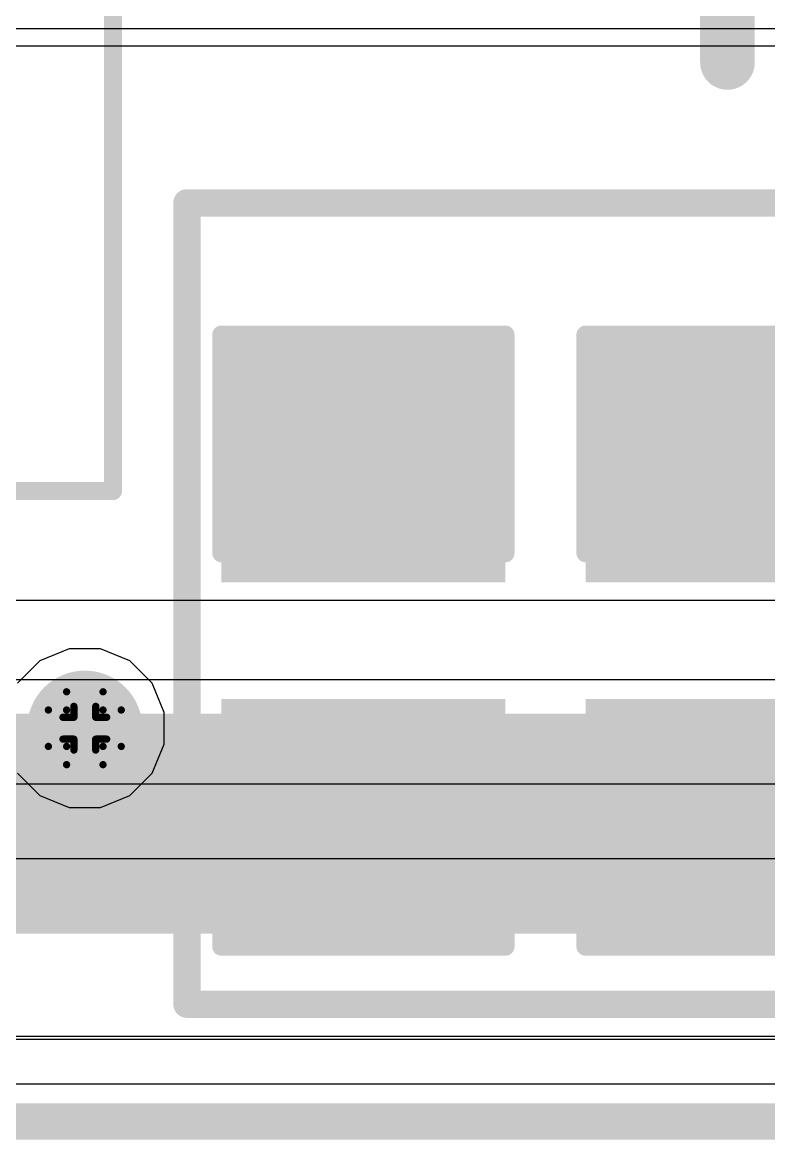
# Model space of a CAD drawing. Header units: inches. Extents: x -4 to 5258, y -4 to 5281.
# Drawn here: x 31.68 to 36.88, y -4.12 to 3.67 of the extents above; entities that cross this region are included whole.
import ezdxf

# ---------------------------------------------------------------- set-up
doc = ezdxf.new("R2010")
doc.units = ezdxf.units.IN
for name, color, linetype in [('Board Outline', 216, 'Continuous'), ('Bottom Layer', 5, 'Continuous'), ('Bottom Solder', 6, 'Continuous'), ('Drill Drawing', 1, 'Continuous'), ('Layer 1', 16, 'Continuous'), ('Layer 2', 76, 'Continuous'), ('Top Layer', 1, 'Continuous'), ('Top Overlay', 2, 'Continuous'), ('Top Paste', 8, 'Continuous'), ('Top Solder', 216, 'Continuous'), ('Via Holes', 16, 'Continuous')]:
    doc.layers.add(name, color=color, linetype=linetype)

# ---------------------------------------------------------------- blocks, each defined once
blk = doc.blocks.new('SRP1265A_150M_205')
at = {"layer": 'Top Overlay'}
for points in [[(-6.3262, -3.0624, 0.127, 0.127, 0), (-6.3262, -6.3262, 0.127, 0.127, 0)], [(-6.3262, -6.3262, 0.127, 0.127, 0), (6.3262, -6.3262, 0.127, 0.127, 0)]]:
    blk.add_lwpolyline(points, format="xyseb", dxfattribs=at)
blk.add_lwpolyline([(-6.3579, -6.3262, 0.0635, 0.0635, 1), (-6.2944, -6.3262, 0.0635, 0.0635, 1)], format="xyseb", close=True, dxfattribs=at)
blk.add_lwpolyline([(-6.3579, -6.3262, 0.0635, 0.0635, 1), (-6.2944, -6.3262, 0.0635, 0.0635, 1)], format="xyseb", close=True, dxfattribs=at)
blk = doc.blocks.new('C___1206_297')
at = {"layer": 'Top Layer'}
for points in [[(-2.032, 0.889), (-0.508, 0.889), (-0.508, -0.889), (-2.032, -0.889)], [(0.508, 0.889), (2.032, 0.889), (2.032, -0.889), (0.508, -0.889)]]:
    blk.add_hatch(color=1, dxfattribs=at).paths.add_polyline_path(points)
at = {"layer": 'Top Paste'}
for points in [[(-2.032, 0.889), (-0.508, 0.889), (-0.508, -0.889), (-2.032, -0.889)], [(0.508, 0.889), (2.032, 0.889), (2.032, -0.889), (0.508, -0.889)]]:
    blk.add_hatch(color=8, dxfattribs=at).paths.add_polyline_path(points)
at = {"layer": 'Top Solder'}
for points in [[(-2.1336, 0.9906), (-0.4064, 0.9906), (-0.4064, -0.9906), (-2.1336, -0.9906)], [(0.4064, 0.9906), (2.1336, 0.9906), (2.1336, -0.9906), (0.4064, -0.9906)]]:
    blk.add_hatch(color=216, dxfattribs=at).paths.add_polyline_path(points)
at = {"layer": 'Top Overlay'}
for points in [[(-2.1336, 0.9906, 0.127, 0.127, 0), (-0.6096, 0.9906, 0.127, 0.127, 0)], [(-2.1336, 0.9906, 0.127, 0.127, 0), (-2.1336, -0.9906, 0.127, 0.127, 0)], [(2.1336, 0.9906, 0.127, 0.127, 0), (0.6096, 0.9906, 0.127, 0.127, 0)], [(2.1336, 0.9906, 0.127, 0.127, 0), (2.1336, -0.9906, 0.127, 0.127, 0)], [(-2.1336, -0.9906, 0.127, 0.127, 0), (-0.6096, -0.9906, 0.127, 0.127, 0)], [(2.1336, -0.9906, 0.127, 0.127, 0), (0.6096, -0.9906, 0.127, 0.127, 0)]]:
    blk.add_lwpolyline(points, format="xyseb", dxfattribs=at)
for points in [[(-2.1653, 0.9906, 0.0635, 0.0635, 1), (-2.1018, 0.9906, 0.0635, 0.0635, 1)], [(-2.1653, 0.9906, 0.0635, 0.0635, 1), (-2.1018, 0.9906, 0.0635, 0.0635, 1)], [(-0.6414, 0.9906, 0.0635, 0.0635, 1), (-0.5779, 0.9906, 0.0635, 0.0635, 1)], [(0.5779, 0.9906, 0.0635, 0.0635, 1), (0.6414, 0.9906, 0.0635, 0.0635, 1)], [(2.1018, 0.9906, 0.0635, 0.0635, 1), (2.1653, 0.9906, 0.0635, 0.0635, 1)], [(2.1018, 0.9906, 0.0635, 0.0635, 1), (2.1653, 0.9906, 0.0635, 0.0635, 1)], [(-2.1653, -0.9906, 0.0635, 0.0635, 1), (-2.1018, -0.9906, 0.0635, 0.0635, 1)], [(-2.1653, -0.9906, 0.0635, 0.0635, 1), (-2.1018, -0.9906, 0.0635, 0.0635, 1)], [(-0.6414, -0.9906, 0.0635, 0.0635, 1), (-0.5779, -0.9906, 0.0635, 0.0635, 1)], [(0.5779, -0.9906, 0.0635, 0.0635, 1), (0.6414, -0.9906, 0.0635, 0.0635, 1)], [(2.1018, -0.9906, 0.0635, 0.0635, 1), (2.1653, -0.9906, 0.0635, 0.0635, 1)], [(2.1018, -0.9906, 0.0635, 0.0635, 1), (2.1653, -0.9906, 0.0635, 0.0635, 1)]]:
    blk.add_lwpolyline(points, format="xyseb", close=True, dxfattribs=at)
blk = doc.blocks.new('C___1206_298')
at = {"layer": 'Top Layer'}
for points in [[(-2.032, 0.889), (-0.508, 0.889), (-0.508, -0.889), (-2.032, -0.889)], [(0.508, 0.889), (2.032, 0.889), (2.032, -0.889), (0.508, -0.889)]]:
    blk.add_hatch(color=1, dxfattribs=at).paths.add_polyline_path(points)
at = {"layer": 'Top Paste'}
for points in [[(-2.032, 0.889), (-0.508, 0.889), (-0.508, -0.889), (-2.032, -0.889)], [(0.508, 0.889), (2.032, 0.889), (2.032, -0.889), (0.508, -0.889)]]:
    blk.add_hatch(color=8, dxfattribs=at).paths.add_polyline_path(points)
at = {"layer": 'Top Solder'}
for points in [[(-2.1336, 0.9906), (-0.4064, 0.9906), (-0.4064, -0.9906), (-2.1336, -0.9906)], [(0.4064, 0.9906), (2.1336, 0.9906), (2.1336, -0.9906), (0.4064, -0.9906)]]:
    blk.add_hatch(color=216, dxfattribs=at).paths.add_polyline_path(points)
at = {"layer": 'Top Overlay'}
for points in [[(-2.1336, 0.9906, 0.127, 0.127, 0), (-0.6096, 0.9906, 0.127, 0.127, 0)], [(-2.1336, 0.9906, 0.127, 0.127, 0), (-2.1336, -0.9906, 0.127, 0.127, 0)], [(0.6096, 0.9906, 0.127, 0.127, 0), (2.1336, 0.9906, 0.127, 0.127, 0)], [(2.1336, 0.9906, 0.127, 0.127, 0), (2.1336, -0.9906, 0.127, 0.127, 0)], [(-2.1336, -0.9906, 0.127, 0.127, 0), (-0.6096, -0.9906, 0.127, 0.127, 0)], [(0.6096, -0.9906, 0.127, 0.127, 0), (2.1336, -0.9906, 0.127, 0.127, 0)]]:
    blk.add_lwpolyline(points, format="xyseb", dxfattribs=at)
for points in [[(-2.1654, 0.9906, 0.0635, 0.0635, 1), (-2.1019, 0.9906, 0.0635, 0.0635, 1)], [(-2.1654, 0.9906, 0.0635, 0.0635, 1), (-2.1019, 0.9906, 0.0635, 0.0635, 1)], [(-0.6414, 0.9906, 0.0635, 0.0635, 1), (-0.5779, 0.9906, 0.0635, 0.0635, 1)], [(0.5779, 0.9906, 0.0635, 0.0635, 1), (0.6414, 0.9906, 0.0635, 0.0635, 1)], [(2.1019, 0.9906, 0.0635, 0.0635, 1), (2.1654, 0.9906, 0.0635, 0.0635, 1)], [(2.1019, 0.9906, 0.0635, 0.0635, 1), (2.1654, 0.9906, 0.0635, 0.0635, 1)], [(-2.1654, -0.9906, 0.0635, 0.0635, 1), (-2.1019, -0.9906, 0.0635, 0.0635, 1)], [(-2.1654, -0.9906, 0.0635, 0.0635, 1), (-2.1019, -0.9906, 0.0635, 0.0635, 1)], [(-0.6414, -0.9906, 0.0635, 0.0635, 1), (-0.5779, -0.9906, 0.0635, 0.0635, 1)], [(0.5779, -0.9906, 0.0635, 0.0635, 1), (0.6414, -0.9906, 0.0635, 0.0635, 1)], [(2.1019, -0.9906, 0.0635, 0.0635, 1), (2.1654, -0.9906, 0.0635, 0.0635, 1)], [(2.1019, -0.9906, 0.0635, 0.0635, 1), (2.1654, -0.9906, 0.0635, 0.0635, 1)]]:
    blk.add_lwpolyline(points, format="xyseb", close=True, dxfattribs=at)

msp = doc.modelspace()

# ---------------------------------------------------------------- hatches: boundary and pattern name
at = {"layer": 'Bottom Layer'}
h = msp.add_hatch(color=5, dxfattribs=at)
edge = h.paths.add_edge_path()
edge.add_arc((32.114, -1.2487), 0.3, 0, 360)
at = {"layer": 'Bottom Solder'}
h = msp.add_hatch(color=6, dxfattribs=at)
edge = h.paths.add_edge_path()
edge.add_arc((32.114, -1.2487), 0.4016, 0, 360)
at = {"layer": 'Layer 1'}
h = msp.add_hatch(color=16, dxfattribs=at)
edge = h.paths.add_edge_path()
edge.add_arc((32.114, -1.2487), 0.3, 0, 360)
at = {"layer": 'Layer 2'}
h = msp.add_hatch(color=76, dxfattribs=at)
edge = h.paths.add_edge_path()
edge.add_arc((32.114, -1.2487), 0.3, 0, 360)
at = {"layer": 'Top Layer'}
h = msp.add_hatch(color=1, dxfattribs=at)
edge = h.paths.add_edge_path()
edge.add_arc((32.114, -1.2487), 0.3, 0, 360)
msp.add_hatch(color=1, dxfattribs=at).paths.add_polyline_path([(29.148, -2.6808), (43.0688, -2.6808), (43.0688, -1.1461), (29.148, -1.1461)])
at = {"layer": 'Top Solder'}
h = msp.add_hatch(color=216, dxfattribs=at)
edge = h.paths.add_edge_path()
edge.add_arc((32.114, -1.2487), 0.4016, 0, 360)
at = {"layer": 'Via Holes'}
h = msp.add_hatch(color=7, dxfattribs=at)
edge = h.paths.add_edge_path()
edge.add_arc((32.114, -1.2487), 0.15, 0, 360)

# ---------------------------------------------------------------- linework, layer by layer
at = {"layer": 'Board Outline'}
msp.add_lwpolyline([(-4.0093, -3.9907, 0.254, 0.254, 0), (145.9907, -3.9907, 0.254, 0.254, 0)], format="xyseb", dxfattribs=at)
at = {"layer": 'Bottom Layer'}
msp.add_line((49.0631, -3.4203), (3.5813, -3.4203), dxfattribs=at)
at = {"layer": 'Drill Drawing'}
for points in [[(31.987, -1.1217, 0.0508, 0.0508, 0), (31.987, -0.9947, 0.0508, 0.0508, 0)], [(31.987, -0.9947, 0.0508, 0.0508, 0), (32.241, -0.9947, 0.0508, 0.0508, 0)], [(32.241, -1.1217, 0.0508, 0.0508, 0), (32.241, -0.9947, 0.0508, 0.0508, 0)], [(32.0378, -1.1725, 0.0508, 0.0508, 0), (32.0378, -1.0963, 0.0508, 0.0508, 0)], [(32.0378, -1.0963, 0.0508, 0.0508, 0), (32.1902, -1.0963, 0.0508, 0.0508, 0)], [(32.1902, -1.1725, 0.0508, 0.0508, 0), (32.1902, -1.0963, 0.0508, 0.0508, 0)], [(31.86, -1.3757, 0.0508, 0.0508, 0), (31.86, -1.1217, 0.0508, 0.0508, 0)], [(31.86, -1.1217, 0.0508, 0.0508, 0), (31.987, -1.1217, 0.0508, 0.0508, 0)], [(31.9616, -1.3249, 0.0508, 0.0508, 0), (31.9616, -1.1725, 0.0508, 0.0508, 0)], [(31.9616, -1.1725, 0.0508, 0.0508, 0), (32.0378, -1.1725, 0.0508, 0.0508, 0)], [(32.1902, -1.1725, 0.0508, 0.0508, 0), (32.2664, -1.1725, 0.0508, 0.0508, 0)], [(32.241, -1.1217, 0.0508, 0.0508, 0), (32.368, -1.1217, 0.0508, 0.0508, 0)], [(32.2664, -1.3249, 0.0508, 0.0508, 0), (32.2664, -1.1725, 0.0508, 0.0508, 0)], [(32.368, -1.3757, 0.0508, 0.0508, 0), (32.368, -1.1217, 0.0508, 0.0508, 0)], [(31.9616, -1.3249, 0.0508, 0.0508, 0), (32.0378, -1.3249, 0.0508, 0.0508, 0)], [(32.0378, -1.4011, 0.0508, 0.0508, 0), (32.0378, -1.3249, 0.0508, 0.0508, 0)], [(32.1902, -1.3249, 0.0508, 0.0508, 0), (32.2664, -1.3249, 0.0508, 0.0508, 0)], [(32.1902, -1.4011, 0.0508, 0.0508, 0), (32.1902, -1.3249, 0.0508, 0.0508, 0)], [(31.86, -1.3757, 0.0508, 0.0508, 0), (31.987, -1.3757, 0.0508, 0.0508, 0)], [(31.987, -1.5027, 0.0508, 0.0508, 0), (31.987, -1.3757, 0.0508, 0.0508, 0)], [(32.0378, -1.4011, 0.0508, 0.0508, 0), (32.1902, -1.4011, 0.0508, 0.0508, 0)], [(32.241, -1.3757, 0.0508, 0.0508, 0), (32.368, -1.3757, 0.0508, 0.0508, 0)], [(32.241, -1.5027, 0.0508, 0.0508, 0), (32.241, -1.3757, 0.0508, 0.0508, 0)], [(31.987, -1.5027, 0.0508, 0.0508, 0), (32.241, -1.5027, 0.0508, 0.0508, 0)]]:
    msp.add_lwpolyline(points, format="xyseb", dxfattribs=at)
for points in [[(31.9743, -0.9947, 0.0254, 0.0254, 1), (31.9997, -0.9947, 0.0254, 0.0254, 1)], [(31.9743, -0.9947, 0.0254, 0.0254, 1), (31.9997, -0.9947, 0.0254, 0.0254, 1)], [(32.2283, -0.9947, 0.0254, 0.0254, 1), (32.2537, -0.9947, 0.0254, 0.0254, 1)], [(32.2283, -0.9947, 0.0254, 0.0254, 1), (32.2537, -0.9947, 0.0254, 0.0254, 1)], [(32.0251, -1.0963, 0.0254, 0.0254, 1), (32.0505, -1.0963, 0.0254, 0.0254, 1)], [(32.0251, -1.0963, 0.0254, 0.0254, 1), (32.0505, -1.0963, 0.0254, 0.0254, 1)], [(32.1775, -1.0963, 0.0254, 0.0254, 1), (32.2029, -1.0963, 0.0254, 0.0254, 1)], [(32.1775, -1.0963, 0.0254, 0.0254, 1), (32.2029, -1.0963, 0.0254, 0.0254, 1)], [(31.8473, -1.1217, 0.0254, 0.0254, 1), (31.8727, -1.1217, 0.0254, 0.0254, 1)], [(31.8473, -1.1217, 0.0254, 0.0254, 1), (31.8727, -1.1217, 0.0254, 0.0254, 1)], [(31.9489, -1.1725, 0.0254, 0.0254, 1), (31.9743, -1.1725, 0.0254, 0.0254, 1)], [(31.9489, -1.1725, 0.0254, 0.0254, 1), (31.9743, -1.1725, 0.0254, 0.0254, 1)], [(31.9743, -1.1217, 0.0254, 0.0254, 1), (31.9997, -1.1217, 0.0254, 0.0254, 1)], [(31.9743, -1.1217, 0.0254, 0.0254, 1), (31.9997, -1.1217, 0.0254, 0.0254, 1)], [(32.0251, -1.1725, 0.0254, 0.0254, 1), (32.0505, -1.1725, 0.0254, 0.0254, 1)], [(32.0251, -1.1725, 0.0254, 0.0254, 1), (32.0505, -1.1725, 0.0254, 0.0254, 1)], [(32.1775, -1.1725, 0.0254, 0.0254, 1), (32.2029, -1.1725, 0.0254, 0.0254, 1)], [(32.1775, -1.1725, 0.0254, 0.0254, 1), (32.2029, -1.1725, 0.0254, 0.0254, 1)], [(32.2283, -1.1217, 0.0254, 0.0254, 1), (32.2537, -1.1217, 0.0254, 0.0254, 1)], [(32.2283, -1.1217, 0.0254, 0.0254, 1), (32.2537, -1.1217, 0.0254, 0.0254, 1)], [(32.2537, -1.1725, 0.0254, 0.0254, 1), (32.2791, -1.1725, 0.0254, 0.0254, 1)], [(32.2537, -1.1725, 0.0254, 0.0254, 1), (32.2791, -1.1725, 0.0254, 0.0254, 1)], [(32.3553, -1.1217, 0.0254, 0.0254, 1), (32.3807, -1.1217, 0.0254, 0.0254, 1)], [(32.3553, -1.1217, 0.0254, 0.0254, 1), (32.3807, -1.1217, 0.0254, 0.0254, 1)], [(31.9489, -1.3249, 0.0254, 0.0254, 1), (31.9743, -1.3249, 0.0254, 0.0254, 1)], [(31.9489, -1.3249, 0.0254, 0.0254, 1), (31.9743, -1.3249, 0.0254, 0.0254, 1)], [(32.0251, -1.3249, 0.0254, 0.0254, 1), (32.0505, -1.3249, 0.0254, 0.0254, 1)], [(32.0251, -1.3249, 0.0254, 0.0254, 1), (32.0505, -1.3249, 0.0254, 0.0254, 1)], [(32.1775, -1.3249, 0.0254, 0.0254, 1), (32.2029, -1.3249, 0.0254, 0.0254, 1)], [(32.1775, -1.3249, 0.0254, 0.0254, 1), (32.2029, -1.3249, 0.0254, 0.0254, 1)], [(32.2537, -1.3249, 0.0254, 0.0254, 1), (32.2791, -1.3249, 0.0254, 0.0254, 1)], [(32.2537, -1.3249, 0.0254, 0.0254, 1), (32.2791, -1.3249, 0.0254, 0.0254, 1)], [(31.8473, -1.3757, 0.0254, 0.0254, 1), (31.8727, -1.3757, 0.0254, 0.0254, 1)], [(31.8473, -1.3757, 0.0254, 0.0254, 1), (31.8727, -1.3757, 0.0254, 0.0254, 1)], [(31.9743, -1.3757, 0.0254, 0.0254, 1), (31.9997, -1.3757, 0.0254, 0.0254, 1)], [(31.9743, -1.3757, 0.0254, 0.0254, 1), (31.9997, -1.3757, 0.0254, 0.0254, 1)], [(32.0251, -1.4011, 0.0254, 0.0254, 1), (32.0505, -1.4011, 0.0254, 0.0254, 1)], [(32.0251, -1.4011, 0.0254, 0.0254, 1), (32.0505, -1.4011, 0.0254, 0.0254, 1)], [(32.1775, -1.4011, 0.0254, 0.0254, 1), (32.2029, -1.4011, 0.0254, 0.0254, 1)], [(32.1775, -1.4011, 0.0254, 0.0254, 1), (32.2029, -1.4011, 0.0254, 0.0254, 1)], [(32.2283, -1.3757, 0.0254, 0.0254, 1), (32.2537, -1.3757, 0.0254, 0.0254, 1)], [(32.2283, -1.3757, 0.0254, 0.0254, 1), (32.2537, -1.3757, 0.0254, 0.0254, 1)], [(32.3553, -1.3757, 0.0254, 0.0254, 1), (32.3807, -1.3757, 0.0254, 0.0254, 1)], [(32.3553, -1.3757, 0.0254, 0.0254, 1), (32.3807, -1.3757, 0.0254, 0.0254, 1)], [(31.9743, -1.5027, 0.0254, 0.0254, 1), (31.9997, -1.5027, 0.0254, 0.0254, 1)], [(31.9743, -1.5027, 0.0254, 0.0254, 1), (31.9997, -1.5027, 0.0254, 0.0254, 1)], [(32.2283, -1.5027, 0.0254, 0.0254, 1), (32.2537, -1.5027, 0.0254, 0.0254, 1)], [(32.2283, -1.5027, 0.0254, 0.0254, 1), (32.2537, -1.5027, 0.0254, 0.0254, 1)]]:
    msp.add_lwpolyline(points, format="xyseb", close=True, dxfattribs=at)
at = {"layer": 'Layer 1'}
for p, q in [((136.239, -1.6394), (5.5167, -1.6394)), ((4.9987, -2.1573), (136.757, -2.1573)), ((145.7317, -3.7317), (-3.7504, -3.7317))]:
    msp.add_line(p, q, dxfattribs=at)
at = {"layer": 'Layer 2'}
for p, q in [((15.4109, 3.6302), (43.3725, 3.6302)), ((32.0038, -0.6947), (31.8002, -0.779)), ((32.2242, -0.6947), (32.0038, -0.6947)), ((32.4278, -0.779), (32.2242, -0.6947)), ((31.8002, -0.779), (31.6443, -0.9349)), ((32.5836, -0.9349), (32.4278, -0.779)), ((32.668, -1.1385), (32.5836, -0.9349)), ((32.668, -1.3589), (32.668, -1.1385)), ((32.5836, -1.5625), (32.668, -1.3589)), ((31.6443, -1.5625), (31.8002, -1.7183)), ((32.4278, -1.7183), (32.5836, -1.5625)), ((31.8002, -1.7183), (32.0038, -1.8027)), ((32.2242, -1.8027), (32.4278, -1.7183)), ((32.0038, -1.8027), (32.2242, -1.8027)), ((43.3725, -3.7317), (-3.7504, -3.7317))]:
    msp.add_line(p, q, dxfattribs=at)
at = {"layer": 'Top Layer'}
for p, q in [((22.8976, 3.5103), (43.0325, 3.5103)), ((42.6094, -0.3583), (22.7968, -0.3583)), ((22.7968, -0.9082), (42.6094, -0.9082)), ((52.1172, -3.3985), (3.6441, -3.3985))]:
    msp.add_line(p, q, dxfattribs=at)
for points in [[(36.5961, 3.3936, 0.381, 0.381, 0), (36.5961, 4.4791, 0.381, 0.381, 0)], [(36.5961, 3.3936, 0.1524, 0.1524, 0), (36.6352, 3.3545, 0.1524, 0.1524, 0)], [(32.114, -1.8617, 0.381, 0.381, 0), (38.9633, -1.8617, 0.381, 0.381, 0)]]:
    msp.add_lwpolyline(points, format="xyseb", dxfattribs=at)
for points in [[(36.5008, 3.3936, 0.1905, 0.1905, 1), (36.6913, 3.3936, 0.1905, 0.1905, 1)], [(36.558, 3.3936, 0.0762, 0.0762, 1), (36.6342, 3.3936, 0.0762, 0.0762, 1)], [(36.5971, 3.3545, 0.0762, 0.0762, 1), (36.6733, 3.3545, 0.0762, 0.0762, 1)], [(32.0187, -1.8617, 0.1905, 0.1905, 1), (32.2092, -1.8617, 0.1905, 0.1905, 1)]]:
    msp.add_lwpolyline(points, format="xyseb", close=True, dxfattribs=at)
at = {"layer": 'Top Overlay'}
for points in [[(32.8264, 2.4147, 0.1905, 0.1905, 0), (43.798, 2.4147, 0.1905, 0.1905, 0)], [(32.8264, -3.1733, 0.1905, 0.1905, 0), (32.8264, 2.4147, 0.1905, 0.1905, 0)], [(32.8264, -3.1733, 0.1905, 0.1905, 0), (43.798, -3.1733, 0.1905, 0.1905, 0)]]:
    msp.add_lwpolyline(points, format="xyseb", dxfattribs=at)
for points in [[(32.7787, 2.4147, 0.0952, 0.0952, 1), (32.874, 2.4147, 0.0952, 0.0952, 1)], [(32.7787, 2.4147, 0.0952, 0.0952, 1), (32.874, 2.4147, 0.0952, 0.0952, 1)], [(32.7787, -3.1733, 0.0952, 0.0952, 1), (32.874, -3.1733, 0.0952, 0.0952, 1)], [(32.7787, -3.1733, 0.0952, 0.0952, 1), (32.874, -3.1733, 0.0952, 0.0952, 1)]]:
    msp.add_lwpolyline(points, format="xyseb", close=True, dxfattribs=at)

# ---------------------------------------------------------------- block references
at = {"rotation": 90}
for name, p in [('SRP1265A_150M_205', (25.984, 6.7317)), ('C___1206_298', (34.0568, -0.6381)), ('C___1206_297', (36.5968, -0.6381))]:
    msp.add_blockref(name, p, dxfattribs=at)

doc.saveas('drawing.dxf')
